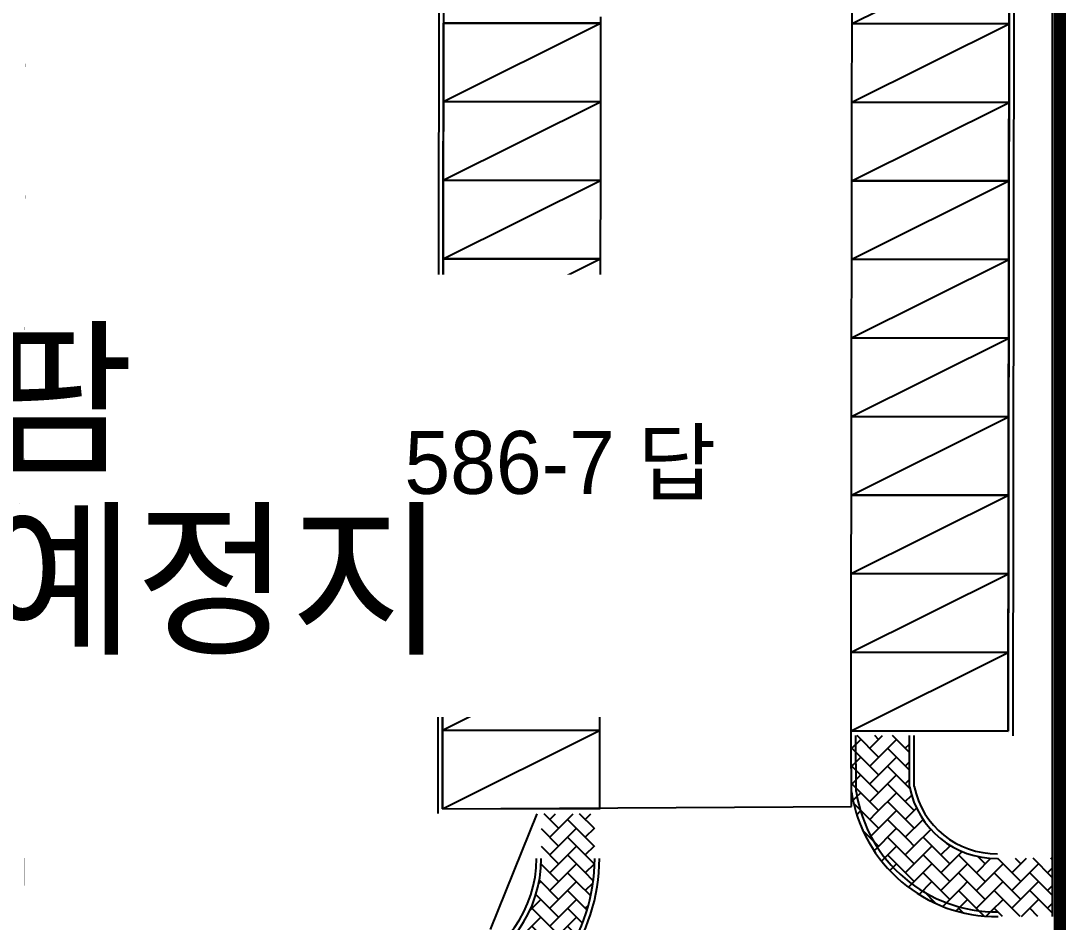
# Model space of a CAD drawing. Header units: millimetres. Extents: x 9 to 403, y 12 to 283.
# Drawn here: x 46.44 to 79.45, y 204.85 to 233.53 of the extents above; entities that cross this region are included whole.
import ezdxf
from ezdxf.enums import TextEntityAlignment as Align

# ---------------------------------------------------------------- set-up
doc = ezdxf.new("R2010")
doc.units = ezdxf.units.MM
doc.set_wipeout_variables(frame=1)
for name, pattern in [('CENTER', [2, 1.25, -0.25, 0.25, -0.25]), ('HIDDEN', [2, 1, -1]), ('PHANTOM2', [12.5, 10, -0.5, 0.5, -0.5, 0.5, -0.5])]:
    doc.linetypes.add(name, pattern=pattern)
for name, color, linetype in [('00_범례', 7, 'Continuous'), ('_HAT', 6, 'Continuous'), ('G', 3, 'Continuous'), ('LSMD_CONT_LDREG_41500', 1, 'Continuous'), ('SITE_20200109$0$AA-HACTH', 5, 'Continuous'), ('SITE_20200109$0$ELE7', 7, 'Continuous'), ('SITE_20200109$0$주차', 4, 'Continuous'), ('가구1', 5, 'Continuous'), ('사업부지', 7, 'Continuous'), ('상단', 10, 'Continuous')]:
    doc.layers.add(name, color=color, linetype=linetype)
doc.styles.add('HY울릉도M', font='')
doc.styles.add('HY헤드라인', font='H2HDRM.TTF')
doc.styles.get('HY울릉도M').set_extended_font_data('HY울릉도M')
pattern_1 = [(44.99995, (-179.97536, -1.74407), (0, 0.5656855), [1.2000013, -0.4000004]), (135.00005, (-179.6925, -1.46123), (1e-16, 0.5656855), [1.2000013, -0.4000004])]

msp = doc.modelspace()

# ---------------------------------------------------------------- hatches: boundary and pattern name
at = {"layer": '_HAT'}
h = msp.add_hatch(dxfattribs=at)
h.set_pattern_fill('AR-HBONE', color=8, scale=100, style=0)
h.set_pattern_definition(pattern_1)
edge = h.paths.add_edge_path()
edge.add_line((72.863, 210.794), (73.013, 210.794))
edge.add_line((73.013, 210.794), (74.713, 210.792))
edge.add_line((74.713, 210.792), (74.718, 209.16))
edge.add_ellipse((77.485, 209.703), major_axis=(2.82, 0.002), ratio=0.999998, start_angle=191.0651, end_angle=270.6531)
edge.add_line((77.519, 206.883), (79.258, 206.892))
edge.add_line((79.258, 206.892), (79.258, 205.192))
edge.add_line((79.258, 205.192), (79.258, 205.042))
edge.add_line((79.258, 205.042), (77.541, 205.033))
edge.add_ellipse((77.485, 209.703), major_axis=(-4.67, 0.001), ratio=0.999998, start_angle=8.669, end_angle=90.6976, ccw=False)
edge.add_line((72.868, 209), (72.863, 210.794))
h = msp.add_hatch(dxfattribs=at)
h.set_pattern_fill('AR-HBONE', color=8, scale=100, style=0)
h.set_pattern_definition(pattern_1)
edge = h.paths.add_edge_path()
edge.add_line((42.14, 196.8), (60.355, 203.164))
edge.add_ellipse((59.052, 206.892), major_axis=(-3.95, 0.004), ratio=0.999998, start_angle=109.3207, end_angle=179.9835)
edge.add_line((63.002, 206.887), (63.004, 208.308))
edge.add_line((63.004, 208.308), (64.704, 208.306))
edge.add_line((64.704, 208.306), (64.702, 206.885))
edge.add_ellipse((59.052, 206.892), major_axis=(5.65, 0.005), ratio=0.999998, start_angle=289.2034, end_angle=359.8662, ccw=False)
edge.add_line((60.916, 201.559), (44.192, 195.715))
edge.add_line((44.192, 195.715), (42.14, 196.8))

# ---------------------------------------------------------------- linework, layer by layer
at = {"color": 8}
msp.add_line((79.258, 249.625), (79.258, 205.042), dxfattribs=at)
at = {"color": 8, "linetype": 'Continuous', "ltscale": 10}
for p, q in [((72.868, 209), (72.863, 210.794)), ((73.018, 209.011), (73.013, 210.794)), ((74.718, 209.16), (74.713, 210.792)), ((74.868, 209.175), (74.863, 210.792))]:
    msp.add_line(p, q, dxfattribs=at)
for centre, major_axis, start_param, end_param in [((77.485, 209.703), (-4.67, 0.001), 0.151303, 1.582972), ((77.485, 209.703), (4.52, 0.001), 3.294973, 4.724201), ((77.485, 209.703), (2.82, 0.002), 3.334714, 4.723787), ((77.485, 209.703), (-2.67, 0), 0.199099, 1.582872), ((59.052, 206.892), (3.8, 0.006), -1.236216, -0.002918), ((59.052, 206.892), (-3.95, 0.004), 1.908007, 3.141305), ((59.052, 206.892), (5.65, 0.005), -1.235633, -0.002335), ((59.052, 206.892), (-5.8, 0.004), 1.907692, 3.14099)]:
    msp.add_ellipse(centre, major_axis=major_axis, ratio=0.999998, start_param=start_param, end_param=end_param, dxfattribs=at)
at = {"layer": 'G', "color": 8, "linetype": 'HIDDEN'}
msp.add_line((79.408, 249.706), (79.408, 205.043), dxfattribs=at)
at = {"layer": 'SITE_20200109$0$AA-HACTH', "color": 8}
for p, q in [((77.858, 210.938), (77.896, 238.438)), ((59.89, 234.662), (59.854, 208.462)), ((72.858, 210.944), (77.858, 210.938)), ((72.871, 208.54), (72.858, 210.944)), ((59.854, 208.462), (72.871, 208.54))]:
    msp.add_line(p, q, dxfattribs=at)
at = {"layer": 'SITE_20200109$0$ELE7', "color": 8}
for p, q in [((78.058, 247.287), (78.008, 210.787)), ((77.908, 247.138), (77.858, 210.938)), ((59.74, 234.513), (59.704, 208.313)), ((59.89, 234.662), (59.854, 208.462)), ((64.889, 233.455), (59.889, 233.462)), ((64.889, 233.655), (64.889, 233.455)), ((77.858, 210.938), (72.858, 210.944)), ((72.858, 210.794), (72.858, 210.944))]:
    msp.add_line(p, q, dxfattribs=at)
at = {"layer": 'SITE_20200109$0$주차', "color": 8}
for p, q in [((72.889, 233.444), (72.892, 235.944)), ((72.889, 233.444), (77.892, 235.938)), ((77.892, 235.938), (77.889, 233.438)), ((59.885, 230.962), (59.889, 233.462)), ((59.885, 230.962), (64.889, 233.455)), ((59.889, 233.462), (64.889, 233.455)), ((64.889, 233.455), (64.885, 230.955)), ((72.885, 230.944), (72.889, 233.444)), ((72.885, 230.944), (77.889, 233.438)), ((77.889, 233.438), (72.889, 233.444)), ((72.889, 233.444), (77.889, 233.438)), ((77.889, 233.438), (77.885, 230.938)), ((59.882, 228.462), (59.885, 230.962)), ((59.882, 228.462), (64.885, 230.955)), ((64.885, 230.955), (59.885, 230.962)), ((59.885, 230.962), (64.885, 230.955)), ((64.885, 230.955), (64.882, 228.455)), ((72.882, 228.444), (72.885, 230.944)), ((72.882, 228.444), (77.885, 230.938)), ((77.885, 230.938), (72.885, 230.944)), ((72.885, 230.944), (77.885, 230.938)), ((77.885, 230.938), (77.882, 228.438)), ((59.878, 225.962), (59.882, 228.462)), ((59.878, 225.962), (64.882, 228.455)), ((64.882, 228.455), (59.882, 228.462)), ((59.882, 228.462), (64.882, 228.455)), ((64.882, 228.455), (64.878, 225.955)), ((72.878, 225.944), (72.882, 228.444)), ((77.882, 228.438), (72.882, 228.444)), ((72.882, 228.444), (77.882, 228.438)), ((72.878, 225.944), (77.882, 228.438)), ((77.882, 228.438), (77.879, 225.938)), ((59.875, 223.462), (59.878, 225.962)), ((59.875, 223.462), (64.878, 225.955)), ((64.878, 225.955), (59.878, 225.962)), ((59.878, 225.962), (64.878, 225.955)), ((64.878, 225.955), (64.875, 223.455)), ((72.875, 223.444), (72.878, 225.944)), ((72.875, 223.444), (77.879, 225.938)), ((77.879, 225.938), (72.878, 225.944)), ((72.878, 225.944), (77.879, 225.938)), ((77.879, 225.938), (77.875, 223.438)), ((59.872, 220.962), (59.875, 223.462)), ((59.872, 220.962), (64.875, 223.455)), ((64.875, 223.455), (59.875, 223.462)), ((59.875, 223.462), (64.875, 223.455)), ((64.875, 223.455), (64.872, 220.955)), ((72.872, 220.944), (72.875, 223.444)), ((72.872, 220.944), (77.875, 223.438)), ((77.875, 223.438), (72.875, 223.444)), ((72.875, 223.444), (77.875, 223.438)), ((77.875, 223.438), (77.872, 220.938)), ((59.868, 218.462), (59.872, 220.962)), ((59.868, 218.462), (64.872, 220.955)), ((64.872, 220.955), (59.872, 220.962)), ((59.872, 220.962), (64.872, 220.955)), ((64.872, 220.955), (64.868, 218.455)), ((72.868, 218.444), (72.872, 220.944)), ((72.868, 218.444), (77.872, 220.938)), ((77.872, 220.938), (72.872, 220.944)), ((72.872, 220.944), (77.872, 220.938)), ((77.872, 220.938), (77.868, 218.438)), ((59.865, 215.962), (59.868, 218.462)), ((59.865, 215.962), (64.868, 218.455)), ((64.868, 218.455), (59.868, 218.462)), ((59.868, 218.462), (64.868, 218.455)), ((64.868, 218.455), (64.865, 215.955)), ((72.865, 215.944), (72.868, 218.444)), ((72.865, 215.944), (77.868, 218.438)), ((77.868, 218.438), (72.868, 218.444)), ((72.868, 218.444), (77.868, 218.438)), ((77.868, 218.438), (77.865, 215.938)), ((59.861, 213.462), (59.865, 215.962)), ((59.861, 213.462), (64.865, 215.955)), ((64.865, 215.955), (59.865, 215.962)), ((59.865, 215.962), (64.865, 215.955)), ((64.865, 215.955), (64.861, 213.455)), ((72.861, 213.444), (72.865, 215.944)), ((72.861, 213.444), (77.865, 215.938)), ((77.865, 215.938), (72.865, 215.944)), ((72.865, 215.944), (77.865, 215.938)), ((77.865, 215.938), (77.861, 213.438)), ((59.858, 210.962), (59.861, 213.462)), ((59.858, 210.962), (64.861, 213.455)), ((64.861, 213.455), (59.861, 213.462)), ((59.861, 213.462), (64.861, 213.455)), ((64.861, 213.455), (64.858, 210.955)), ((72.858, 210.944), (72.861, 213.444)), ((72.858, 210.944), (77.861, 213.438)), ((77.861, 213.438), (72.861, 213.444)), ((72.861, 213.444), (77.861, 213.438)), ((77.861, 213.438), (77.858, 210.938)), ((59.854, 208.462), (59.858, 210.962)), ((59.854, 208.462), (64.858, 210.955)), ((64.858, 210.955), (59.858, 210.962)), ((59.858, 210.962), (64.858, 210.955)), ((64.858, 210.955), (64.854, 208.455)), ((77.858, 210.938), (72.858, 210.944)), ((64.854, 208.455), (59.854, 208.462))]:
    msp.add_line(p, q, dxfattribs=at)
at = {"layer": '가구1', "color": 8, "linetype": 'CENTER', "ltscale": 3, "const_width": 0.5, "flags": 128}
msp.add_lwpolyline([(277.798, 49.074), (260.668, 44.662), (256.911, 43.108), (250.181, 49.868), (211.206, 45.9), (194.446, 55.691), (187.731, 63.178), (180.838, 68.564), (173.689, 71.671), (162.494, 74.184), (155.072, 77.177), (151.855, 78.433), (148.934, 79.604), (147.264, 89.446), (140.24, 96.509), (132.139, 103), (121.934, 113.712), (117.946, 120.914), (116.138, 124.179), (102.665, 138.342), (99.797, 145.649), (99.3, 158.162), (102.359, 170.037), (109.188, 180.774), (113.022, 188.106), (114.582, 195.955), (112.833, 201.748), (112.832, 208.615), (112.833, 239.254), (113.56, 240.523), (96.552, 244.891), (80.643, 249.059), (79.558, 249.784), (79.558, 181.351), (71.332, 181.738), (40.326, 59.813), (39.336, 57.732), (30.839, 39.857)], dxfattribs=at)
at = {"layer": '가구1', "color": 8, "linetype": 'CENTER', "ltscale": 3, "const_width": 0.5}
msp.add_lwpolyline([(79.558, 205.223), (79.558, 205.223, -0.352587), (80.865, 206.576, 0.37811), (90.058, 216.994), (90.058, 236.679, 0.267333), (83.335, 248.355)], format="xyb", dxfattribs=at)
at = {"layer": '사업부지', "color": 8, "linetype": 'Continuous', "ltscale": 10, "const_width": 0.2, "flags": 128}
msp.add_lwpolyline([(76.585, 251.679, -0.413685), (91.558, 236.679), (91.558, 216.994, -0.414362), (79.552, 204.994), (79.906, 204.999), (79.558, 204.999)], format="xyb", dxfattribs=at)
at = {"layer": '사업부지', "color": 8, "linetype": 'PHANTOM2', "ltscale": 10, "flags": 128}
for points, const_width in [([(15.475, 161.191), (25.104, 162.655), (32.178, 181.287), (37.49, 185.027), (41.442, 186.264), (48.872, 186.86), (48.816, 188.568), (56.517, 191.259), (68.171, 188.213), (79.558, 181.353), (79.558, 249.786)], 0.5), ([(277.798, 49.074), (260.668, 44.662), (256.911, 43.108), (250.181, 49.868), (211.206, 45.9), (194.446, 55.691), (187.731, 63.178), (180.838, 68.564), (173.689, 71.671), (162.494, 74.184), (155.072, 77.177), (151.855, 78.433), (148.934, 79.604), (147.264, 89.446), (140.24, 96.509), (132.139, 103), (121.934, 113.712), (117.946, 120.914), (116.138, 124.179), (102.665, 138.342), (99.797, 145.649), (99.3, 158.162), (102.359, 170.037), (109.188, 180.774), (113.022, 188.106), (114.582, 195.955), (112.833, 201.748), (112.832, 208.615), (112.833, 239.254), (113.56, 240.523), (96.552, 244.891), (80.643, 249.059), (79.558, 249.784), (79.558, 181.351), (71.332, 181.738), (40.326, 59.813), (39.336, 57.732), (30.838, 39.857)], 0.3)]:
    msp.add_lwpolyline(points, dxfattribs=dict(at, const_width=const_width))
at = {"layer": '상단', "color": 8, "linetype": 'Continuous'}
msp.add_line((62.854, 208.308), (61.378, 204.626), dxfattribs=at)

# ---------------------------------------------------------------- next in the draw order: wipeouts: each hides what was drawn before it
at = {"color": 7, "linetype": 'ByBlock'}
msp.add_wipeout([(65.785, 211.382), (22.166, 211.382), (22.166, 225.451), (65.785, 225.451)], dxfattribs=at).dxf.layer = '00_범례'

# ---------------------------------------------------------------- next in the draw order: texts
at = {"layer": '00_범례', "color": 7, "linetype": 'ByBlock', "style": 'HY울릉도M'}
for s, p in [('델리팜', (35.248, 219.552)), ('공장신축예정지', (25.411, 213.788))]:
    msp.add_text(s, height=3.9312, dxfattribs=at).set_placement(p)

# ---------------------------------------------------------------- next in the draw order: wipeouts: each hides what was drawn before it
at = {"color": 7, "linetype": 'ByBlock'}
msp.add_wipeout([(65.784, 211.382), (22.166, 211.382), (22.166, 225.451), (65.784, 225.451)], dxfattribs=at).dxf.layer = '00_범례'

# ---------------------------------------------------------------- next in the draw order: linework, layer by layer
at = {"layer": 'LSMD_CONT_LDREG_41500', "color": 7, "linetype": 'Continuous', "const_width": 0.00026, "elevation": 85.903, "flags": 128}
for points in [[(79.564, 249.785), (79.564, 181.352), (68.177, 188.212), (48.822, 193.271), (46.561, 194.466), (46.554, 218.192), (46.635, 250.159), (78.342, 250.602), (79.564, 249.785)], [(42.178, 250.012), (46.635, 250.159), (46.554, 218.192), (27.197, 216.207), (25.249, 223.767), (30.158, 233.36), (34.052, 239.557), (39.027, 243.581), (39.475, 246.951), (42.178, 250.012)], [(46.554, 218.192), (46.561, 194.466), (30.58, 202.911), (27.197, 216.207), (46.554, 218.192)]]:
    msp.add_lwpolyline(points, close=True, dxfattribs=at)

# ---------------------------------------------------------------- next in the draw order: texts
at = {"layer": '00_범례', "color": 7, "linetype": 'ByBlock', "style": 'HY울릉도M'}
for s, p in [('델리팜', (35.248, 219.552)), ('공장신축예정지', (25.41, 213.788))]:
    msp.add_text(s, height=3.9312, dxfattribs=at).set_placement(p)
at = {"layer": 'LSMD_CONT_LDREG_41500', "color": 7, "style": 'HY헤드라인'}
msp.add_text('586-7 답', height=2, dxfattribs=at).set_placement((63.61, 219.524, 85.903), align=Align.MIDDLE)

doc.saveas('drawing.dxf')
